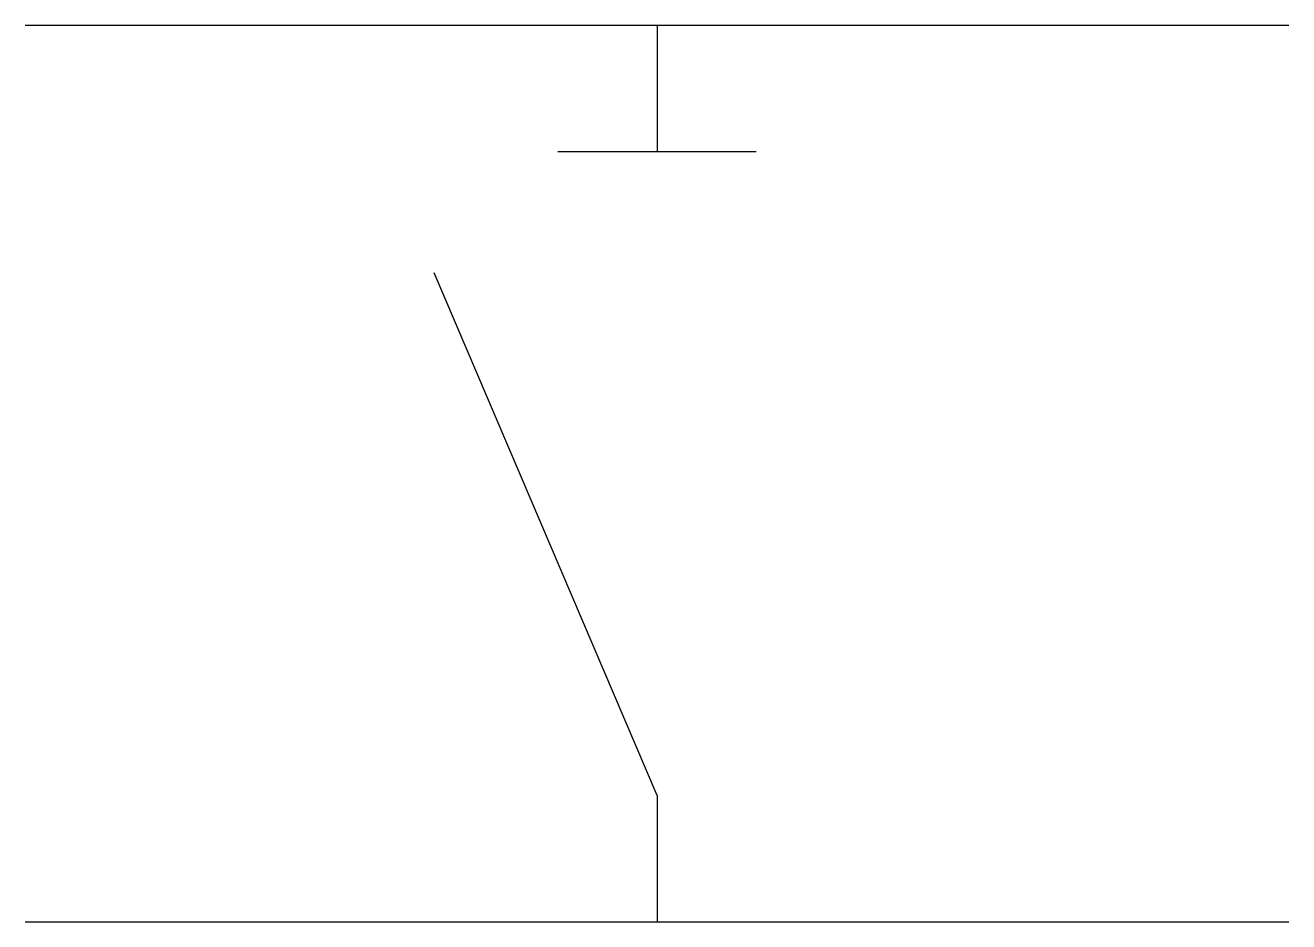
# Model space of a CAD drawing. Header units: millimetres. Extents: x -12.5 to 12.5, y -17.7 to 0.
import ezdxf
from ezdxf.enums import TextEntityAlignment as Align

# ---------------------------------------------------------------- set-up
doc = ezdxf.new("R2010")
doc.units = ezdxf.units.MM
doc.layers.get('0').update_dxf_attribs({"linetype": 'CONTINUOUS'})
doc.styles.add('ARIAL', font='arial.ttf')

# ---------------------------------------------------------------- blocks, each defined once
blk = doc.blocks.new('291_E_MV_SLD_IEC60617_busbar_coupler')
at = {"true_color": 0x0000ff}
for p, q in [((-12.5, 0), (0, 0)), ((0, 0), (12.5, 0)), ((0, 0), (0, -2.5)), ((-1.961, -2.5), (1.961, -2.5)), ((0, -15.245), (-4.412, -4.902)), ((0, -15.245), (0, -17.745)), ((-12.5, -17.745), (12.5, -17.745))]:
    blk.add_line(p, q, dxfattribs=at)
at = {"true_color": 0x0000ff, "style": 'ARIAL'}
blk.add_attdef('TAG', text='', height=2.5, dxfattribs=at).set_placement((-14.5, -2.2), align=Align.RIGHT)
at = {"color": 7, "style": 'ARIAL'}
for tag, p in [('VOLTAGE', (-14.5, -9)), ('CURRENT', (-14.5, -12)), ('MANUFACTURER', (-14.5, -15))]:
    blk.add_attdef(tag, text='', height=1.7, dxfattribs=at).set_placement(p, align=Align.RIGHT)

msp = doc.modelspace()

# ---------------------------------------------------------------- block references
msp.add_blockref('291_E_MV_SLD_IEC60617_busbar_coupler', (0, 0))

doc.saveas('drawing.dxf')
